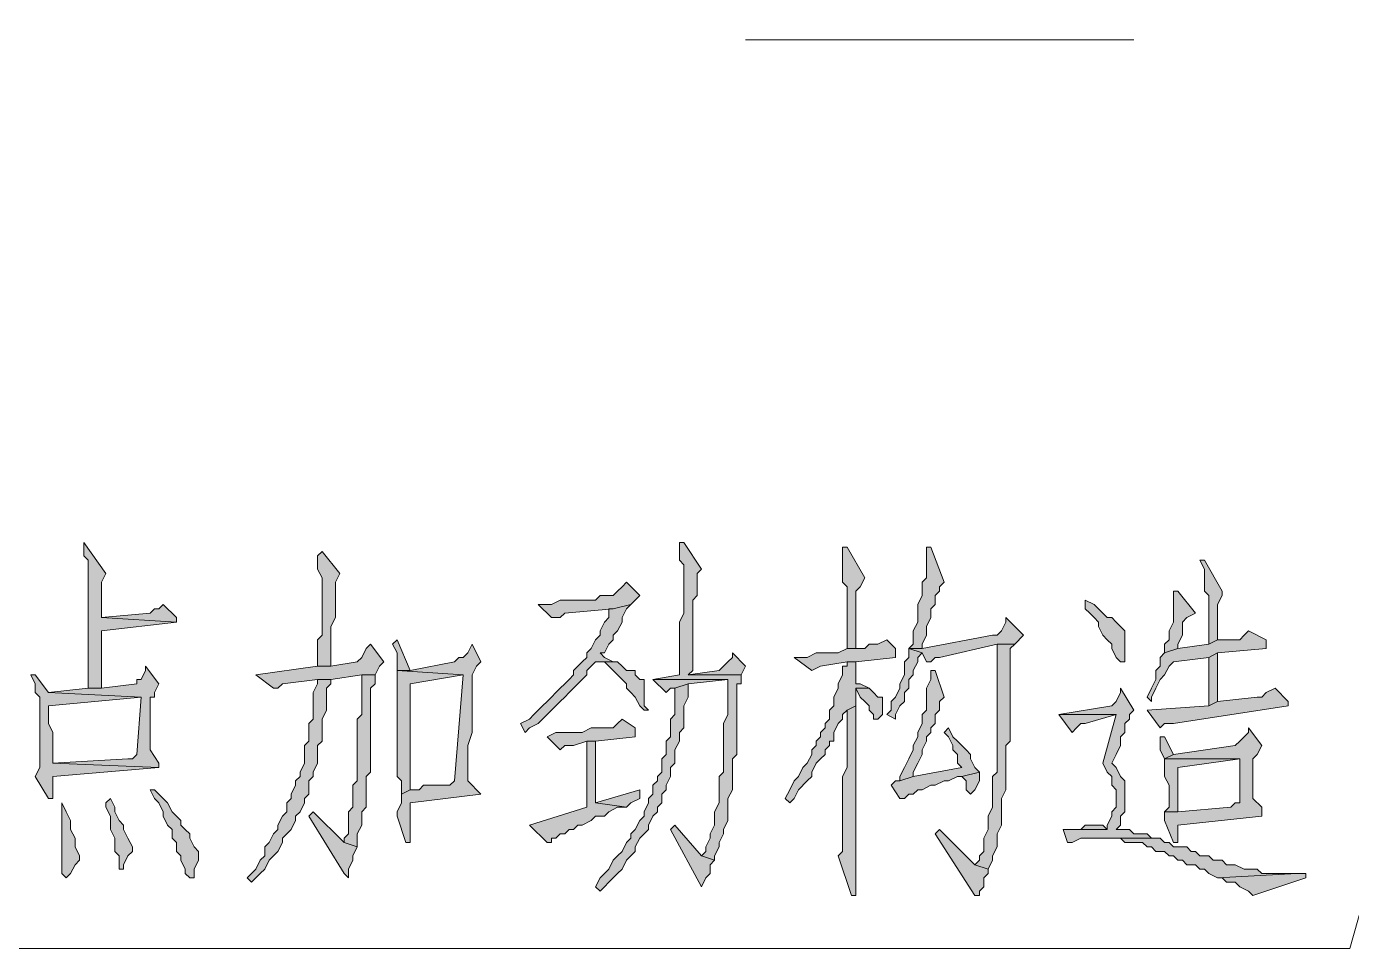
# Model space of a CAD drawing. Header units: inches. Extents: x 20 to 409, y 5 to 283.
# Drawn here: x 248.59 to 261.31, y 205.93 to 214.77 of the extents above; entities that cross this region are included whole.
import ezdxf

# ---------------------------------------------------------------- set-up
doc = ezdxf.new("R2010")
doc.units = ezdxf.units.IN
doc.header["$MEASUREMENT"] = 0
doc.layers.add('C00-00-00', color=7, linetype='Continuous')

msp = doc.modelspace()

# ---------------------------------------------------------------- hatches: boundary and pattern name
at = {"layer": 'C00-00-00'}
h = msp.add_hatch(color=0, dxfattribs=at)
h.dxf.hatch_style = 2
h.paths.add_polyline_path([(249.141, 209.822), (249.141, 209.695), (249.183, 209.652), (249.183, 208.425), (249.31, 208.425), (249.31, 208.975), (250.03, 209.06), (249.31, 209.102), (249.31, 209.398), (249.31, 209.441), (249.352, 209.525)])
h = msp.add_hatch(color=0, dxfattribs=at)
h.dxf.hatch_style = 2
h.paths.add_polyline_path([(254.898, 209.822), (254.856, 209.822), (254.856, 209.779), (254.856, 209.652), (254.898, 209.61), (254.898, 209.144), (254.856, 209.06), (254.856, 208.552), (254.602, 208.509), (255.321, 208.509), (255.321, 208.425), (255.321, 208.34), (255.321, 208.255), (255.321, 208.171), (255.279, 208.086), (255.279, 207.62), (255.237, 207.578), (255.237, 207.324), (255.194, 207.239), (255.194, 207.112), (255.152, 207.028), (255.152, 206.985), (255.11, 206.901), (255.11, 206.858), (255.067, 206.816), (255.194, 206.774), (255.194, 206.816), (255.237, 206.901), (255.237, 206.943), (255.279, 207.028), (255.279, 207.07), (255.321, 207.155), (255.321, 207.366), (255.364, 207.451), (255.364, 207.747), (255.406, 207.79), (255.406, 208.467), (255.448, 208.467), (255.448, 208.552), (254.94, 208.552), (254.983, 208.594), (254.983, 209.271), (255.025, 209.314), (255.025, 209.525), (255.067, 209.568)])
h = msp.add_hatch(color=0, dxfattribs=at)
h.dxf.hatch_style = 2
h.paths.add_polyline_path([(251.427, 209.737), (251.384, 209.695), (251.384, 209.568), (251.427, 209.483), (251.427, 208.933), (251.384, 208.89), (251.384, 208.636), (251.511, 208.636), (251.511, 209.017), (251.554, 209.102), (251.554, 209.187), (251.554, 209.441), (251.596, 209.525)])
h = msp.add_hatch(color=0, dxfattribs=at)
h.dxf.hatch_style = 2
h.paths.add_polyline_path([(256.464, 209.779), (256.422, 209.779), (256.422, 209.737), (256.422, 209.441), (256.464, 209.398), (256.464, 208.806), (256.549, 208.806), (256.549, 209.06), (256.549, 209.144), (256.549, 209.356), (256.591, 209.398), (256.634, 209.483)])
h = msp.add_hatch(color=0, dxfattribs=at)
h.dxf.hatch_style = 2
h.paths.add_polyline_path([(257.269, 209.779), (257.226, 209.779), (257.226, 209.695), (257.226, 209.483), (257.184, 209.441), (257.184, 209.314), (257.142, 209.229), (257.142, 209.06), (257.099, 208.975), (257.099, 208.848), (257.057, 208.806), (257.184, 208.806), (257.184, 208.848), (257.226, 208.933), (257.226, 209.017), (257.269, 209.102), (257.269, 209.187), (257.311, 209.229), (257.311, 209.271), (257.311, 209.314), (257.353, 209.356), (257.353, 209.398), (257.396, 209.441)])
h = msp.add_hatch(color=0, dxfattribs=at)
h.dxf.hatch_style = 2
h.paths.add_polyline_path([(259.893, 209.652), (259.851, 209.652), (259.893, 209.568), (259.893, 209.356), (259.936, 209.314), (259.936, 208.848), (260.02, 208.89), (260.02, 209.229), (260.063, 209.314), (260.063, 209.356)])
h = msp.add_hatch(color=0, dxfattribs=at)
h.dxf.hatch_style = 2
h.paths.add_polyline_path([(254.348, 209.441), (254.305, 209.398), (254.263, 209.356), (254.221, 209.314), (254.094, 209.314), (254.051, 209.271), (253.713, 209.271), (253.628, 209.229), (253.501, 209.229), (253.628, 209.102), (253.713, 209.102), (253.755, 209.144), (254.221, 209.187), (254.39, 209.229), (254.432, 209.271), (254.475, 209.314)])
h = msp.add_hatch(color=0, dxfattribs=at)
h.dxf.hatch_style = 2
h.paths.add_polyline_path([(259.639, 209.356), (259.597, 209.356), (259.597, 209.314), (259.597, 209.06), (259.555, 208.975), (259.555, 208.89), (259.512, 208.848), (259.512, 208.763), (259.639, 208.806), (259.639, 208.848), (259.682, 208.933), (259.682, 209.06), (259.724, 209.102), (259.809, 209.144)])
h = msp.add_hatch(color=0, dxfattribs=at)
h.dxf.hatch_style = 2
h.paths.add_polyline_path([(249.903, 209.229), (249.86, 209.187), (249.818, 209.187), (249.776, 209.144), (249.31, 209.102), (250.03, 209.06), (250.03, 209.102)])
h = msp.add_hatch(color=0, dxfattribs=at)
h.dxf.hatch_style = 2
h.paths.add_polyline_path([(254.39, 209.229), (254.221, 209.187), (254.178, 209.187), (254.178, 209.102), (254.136, 209.06), (254.094, 208.975), (254.094, 208.933), (254.051, 208.89), (254.009, 208.806), (253.967, 208.763), (253.967, 208.721), (253.924, 208.679), (253.882, 208.636), (253.84, 208.594), (253.84, 208.552), (253.797, 208.509), (253.755, 208.467), (253.713, 208.425), (253.67, 208.382), (253.628, 208.34), (253.586, 208.298), (253.543, 208.255), (253.501, 208.213), (253.459, 208.171), (253.416, 208.128), (253.332, 208.086), (253.374, 208.001), (253.416, 208.044), (253.501, 208.086), (253.543, 208.128), (253.586, 208.171), (253.628, 208.213), (253.67, 208.255), (253.713, 208.298), (253.755, 208.34), (253.797, 208.382), (253.84, 208.425), (253.882, 208.467), (253.924, 208.509), (253.967, 208.552), (253.967, 208.594), (254.009, 208.636), (254.051, 208.679), (254.221, 208.679), (254.136, 208.721), (254.094, 208.763), (254.136, 208.763), (254.178, 208.848), (254.221, 208.89), (254.221, 208.933), (254.263, 208.975), (254.305, 209.06), (254.305, 209.102), (254.348, 209.187)])
h = msp.add_hatch(color=0, dxfattribs=at)
h.dxf.hatch_style = 2
h.paths.add_polyline_path([(258.75, 209.271), (258.75, 209.187), (258.793, 209.144), (258.835, 209.102), (258.877, 209.06), (258.877, 209.017), (258.92, 208.933), (258.962, 208.89), (259.004, 208.848), (259.004, 208.806), (259.047, 208.721), (259.089, 208.679), (259.131, 208.679), (259.131, 208.763), (259.131, 208.975), (259.047, 209.06), (259.004, 209.102), (258.962, 209.102), (258.92, 209.144), (258.877, 209.187), (258.835, 209.229)])
h = msp.add_hatch(color=0, dxfattribs=at)
h.dxf.hatch_style = 2
h.paths.add_polyline_path([(257.988, 209.102), (257.988, 209.06), (257.946, 208.975), (257.904, 208.933), (257.861, 208.933), (257.184, 208.806), (257.057, 208.806), (257.184, 208.763), (257.226, 208.679), (257.269, 208.679), (257.311, 208.721), (257.353, 208.721), (257.904, 208.848), (258.073, 208.848), (258.158, 208.933)])
h = msp.add_hatch(color=0, dxfattribs=at)
h.dxf.hatch_style = 2
h.paths.add_polyline_path([(260.317, 208.975), (260.274, 208.933), (260.232, 208.89), (260.02, 208.89), (259.936, 208.848), (259.639, 208.806), (259.512, 208.763), (259.47, 208.721), (259.47, 208.636), (259.428, 208.594), (259.428, 208.509), (259.385, 208.425), (259.343, 208.34), (259.385, 208.298), (259.385, 208.34), (259.428, 208.425), (259.47, 208.509), (259.512, 208.552), (259.555, 208.636), (259.597, 208.679), (259.936, 208.721), (260.02, 208.763), (260.486, 208.806), (260.486, 208.89)])
h = msp.add_hatch(color=0, dxfattribs=at)
h.dxf.hatch_style = 2
h.paths.add_polyline_path([(251.892, 208.848), (251.85, 208.806), (251.808, 208.721), (251.765, 208.679), (251.511, 208.636), (251.384, 208.636), (250.792, 208.552), (250.961, 208.425), (251.003, 208.425), (251.046, 208.467), (251.384, 208.509), (251.511, 208.509), (251.808, 208.552), (251.935, 208.552), (251.977, 208.636), (252.019, 208.679)])
h = msp.add_hatch(color=0, dxfattribs=at)
h.dxf.hatch_style = 2
h.paths.add_polyline_path([(252.146, 208.89), (252.104, 208.848), (252.146, 208.763), (252.146, 208.594), (252.273, 208.594)])
h = msp.add_hatch(color=0, dxfattribs=at)
h.dxf.hatch_style = 2
h.paths.add_polyline_path([(252.866, 208.848), (252.824, 208.763), (252.781, 208.721), (252.739, 208.721), (252.697, 208.679), (252.273, 208.594), (252.146, 208.594), (252.781, 208.552), (252.697, 207.536), (252.654, 207.493), (252.4, 207.493), (252.358, 207.451), (252.273, 207.451), (252.189, 207.409), (252.189, 207.324), (252.146, 207.239), (252.146, 207.197), (252.231, 206.943), (252.273, 206.943), (252.273, 207.324), (252.951, 207.409), (252.824, 207.536), (252.824, 207.874), (252.866, 208.001), (252.866, 208.552), (252.908, 208.636), (252.951, 208.679)])
h = msp.add_hatch(color=0, dxfattribs=at)
h.dxf.hatch_style = 2
h.paths.add_polyline_path([(256.845, 208.89), (256.761, 208.848), (256.676, 208.848), (256.634, 208.806), (256.464, 208.806), (256.38, 208.763), (256.168, 208.763), (256.083, 208.721), (255.956, 208.721), (256.126, 208.594), (256.21, 208.636), (256.464, 208.679), (256.549, 208.679), (256.93, 208.721), (256.93, 208.806)])
h = msp.add_hatch(color=0, dxfattribs=at)
h.dxf.hatch_style = 2
h.paths.add_polyline_path([(257.057, 208.806), (257.057, 208.721), (257.015, 208.679), (257.015, 208.552), (256.972, 208.467), (256.972, 208.425), (256.93, 208.34), (256.888, 208.298), (256.888, 208.213), (256.845, 208.171), (256.93, 208.128), (256.93, 208.171), (256.972, 208.255), (257.015, 208.298), (257.015, 208.382), (257.057, 208.425), (257.057, 208.509), (257.099, 208.552), (257.099, 208.594), (257.142, 208.679), (257.142, 208.721), (257.184, 208.763)])
h = msp.add_hatch(color=0, dxfattribs=at)
h.dxf.hatch_style = 2
h.paths.add_polyline_path([(258.073, 208.848), (257.904, 208.848), (257.904, 208.763), (257.904, 207.62), (257.861, 207.578), (257.861, 207.282), (257.819, 207.197), (257.819, 207.155), (257.819, 207.07), (257.777, 206.985), (257.777, 206.858), (257.734, 206.816), (257.734, 206.774), (257.692, 206.731), (257.819, 206.689), (257.861, 206.774), (257.861, 206.816), (257.904, 206.901), (257.904, 207.028), (257.946, 207.112), (257.946, 207.366), (257.988, 207.451), (257.988, 207.874), (258.031, 207.917), (258.031, 208.806)])
h = msp.add_hatch(color=0, dxfattribs=at)
h.dxf.hatch_style = 2
h.paths.add_polyline_path([(254.221, 208.679), (254.094, 208.679), (254.136, 208.679), (254.178, 208.636), (254.221, 208.594), (254.263, 208.552), (254.305, 208.509), (254.348, 208.467), (254.348, 208.425), (254.39, 208.382), (254.432, 208.34), (254.475, 208.255), (254.517, 208.213), (254.559, 208.213), (254.517, 208.255), (254.517, 208.509), (254.475, 208.509), (254.432, 208.552), (254.432, 208.594), (254.39, 208.594), (254.348, 208.594), (254.305, 208.636), (254.263, 208.679)])
h = msp.add_hatch(color=0, dxfattribs=at)
h.dxf.hatch_style = 2
h.paths.add_polyline_path([(255.364, 208.763), (255.364, 208.721), (255.321, 208.679), (255.279, 208.636), (255.237, 208.594), (254.94, 208.552), (255.448, 208.552), (255.491, 208.636)])
h = msp.add_hatch(color=0, dxfattribs=at)
h.dxf.hatch_style = 2
h.paths.add_polyline_path([(256.549, 208.679), (256.464, 208.679), (256.464, 208.636), (256.422, 208.636), (256.422, 208.552), (256.38, 208.467), (256.38, 208.425), (256.337, 208.34), (256.337, 208.255), (256.295, 208.213), (256.295, 208.128), (256.253, 208.086), (256.253, 208.044), (256.21, 208.001), (256.21, 207.959), (256.168, 207.917), (256.168, 207.874), (256.126, 207.832), (256.126, 207.79), (256.083, 207.705), (256.041, 207.663), (255.999, 207.578), (255.956, 207.536), (255.914, 207.451), (255.872, 207.366), (255.914, 207.324), (255.956, 207.366), (255.999, 207.451), (256.083, 207.536), (256.126, 207.578), (256.126, 207.62), (256.168, 207.705), (256.21, 207.747), (256.253, 207.79), (256.253, 207.832), (256.295, 207.874), (256.295, 207.917), (256.337, 207.917), (256.337, 208.001), (256.38, 208.086), (256.422, 208.128), (256.422, 208.171), (256.464, 208.213), (256.549, 208.255), (256.549, 208.425), (256.676, 208.425), (256.591, 208.467), (256.549, 208.467), (256.549, 208.594)])
h = msp.add_hatch(color=0, dxfattribs=at)
h.dxf.hatch_style = 2
h.paths.add_polyline_path([(260.02, 208.763), (259.936, 208.721), (259.936, 208.255), (260.02, 208.298)])
h = msp.add_hatch(color=0, dxfattribs=at)
h.dxf.hatch_style = 2
h.paths.add_polyline_path([(248.675, 208.552), (248.633, 208.552), (248.675, 208.467), (248.675, 208.382), (248.717, 208.34), (248.717, 207.663), (248.675, 207.578), (248.802, 207.366), (248.844, 207.366), (248.844, 207.409), (248.844, 207.578), (249.86, 207.663), (248.844, 207.705), (248.844, 208.001), (248.802, 208.086), (248.802, 208.255), (249.691, 208.34), (248.802, 208.382)])
h = msp.add_hatch(color=0, dxfattribs=at)
h.dxf.hatch_style = 2
h.paths.add_polyline_path([(249.733, 208.636), (249.733, 208.594), (249.691, 208.509), (249.649, 208.509), (249.649, 208.467), (249.31, 208.425), (249.183, 208.425), (248.802, 208.382), (249.691, 208.34), (249.649, 207.79), (249.606, 207.747), (249.564, 207.747), (248.844, 207.705), (249.86, 207.663), (249.86, 207.705), (249.776, 207.832), (249.776, 208.34), (249.818, 208.34), (249.818, 208.382), (249.86, 208.467)])
h = msp.add_hatch(color=0, dxfattribs=at)
h.dxf.hatch_style = 2
h.paths.add_polyline_path([(251.935, 208.552), (251.808, 208.552), (251.808, 208.425), (251.808, 208.171), (251.765, 208.128), (251.765, 207.536), (251.723, 207.493), (251.723, 207.282), (251.681, 207.239), (251.681, 207.028), (251.638, 206.985), (251.638, 206.943), (251.765, 206.901), (251.765, 207.028), (251.808, 207.112), (251.808, 207.239), (251.85, 207.282), (251.85, 207.578), (251.892, 207.62), (251.892, 208.425), (251.935, 208.467)])
h = msp.add_hatch(color=0, dxfattribs=at)
h.dxf.hatch_style = 2
h.paths.add_polyline_path([(252.146, 208.594), (252.146, 207.578), (252.189, 207.536), (252.189, 207.409), (252.273, 207.451), (252.273, 208.467), (252.781, 208.552)])
h = msp.add_hatch(color=0, dxfattribs=at)
h.dxf.hatch_style = 2
h.paths.add_polyline_path([(257.311, 208.594), (257.269, 208.594), (257.269, 208.552), (257.269, 208.509), (257.226, 208.425), (257.226, 208.213), (257.184, 208.171), (257.184, 208.086), (257.142, 208.001), (257.142, 207.959), (257.099, 207.874), (257.099, 207.832), (257.057, 207.747), (257.015, 207.663), (256.972, 207.578), (256.972, 207.536), (257.099, 207.578), (257.099, 207.62), (257.142, 207.705), (257.184, 207.79), (257.184, 207.832), (257.226, 207.917), (257.226, 207.959), (257.269, 208.001), (257.269, 208.044), (257.311, 208.086), (257.311, 208.171), (257.353, 208.213), (257.353, 208.298), (257.396, 208.34)])
h = msp.add_hatch(color=0, dxfattribs=at)
h.dxf.hatch_style = 2
h.paths.add_polyline_path([(251.511, 208.509), (251.384, 208.509), (251.384, 208.467), (251.342, 208.382), (251.342, 208.128), (251.3, 208.086), (251.3, 207.917), (251.257, 207.874), (251.257, 207.705), (251.215, 207.62), (251.215, 207.578), (251.173, 207.536), (251.173, 207.493), (251.13, 207.409), (251.13, 207.366), (251.088, 207.324), (251.088, 207.239), (251.046, 207.197), (251.003, 207.112), (251.003, 207.07), (250.961, 207.028), (250.919, 206.943), (250.876, 206.901), (250.876, 206.816), (250.834, 206.774), (250.792, 206.689), (250.749, 206.647), (250.707, 206.604), (250.749, 206.562), (250.792, 206.604), (250.834, 206.647), (250.876, 206.689), (250.919, 206.774), (250.961, 206.816), (251.003, 206.858), (251.046, 206.943), (251.046, 206.985), (251.088, 207.028), (251.13, 207.07), (251.173, 207.155), (251.173, 207.197), (251.215, 207.239), (251.257, 207.324), (251.257, 207.366), (251.3, 207.409), (251.3, 207.536), (251.342, 207.578), (251.342, 207.62), (251.384, 207.705), (251.384, 207.874), (251.427, 207.917), (251.427, 208.128), (251.469, 208.213), (251.469, 208.425), (251.511, 208.467)])
h = msp.add_hatch(color=0, dxfattribs=at)
h.dxf.hatch_style = 2
h.paths.add_polyline_path([(254.94, 208.467), (254.813, 208.425), (254.813, 208.171), (254.771, 208.128), (254.771, 207.959), (254.729, 207.917), (254.729, 207.79), (254.686, 207.747), (254.686, 207.62), (254.644, 207.578), (254.644, 207.536), (254.602, 207.493), (254.602, 207.409), (254.559, 207.366), (254.559, 207.324), (254.517, 207.239), (254.517, 207.197), (254.475, 207.155), (254.432, 207.07), (254.39, 207.028), (254.39, 206.985), (254.348, 206.943), (254.305, 206.858), (254.263, 206.816), (254.221, 206.774), (254.178, 206.689), (254.136, 206.647), (254.094, 206.604), (254.051, 206.52), (254.094, 206.477), (254.136, 206.52), (254.178, 206.562), (254.221, 206.604), (254.263, 206.647), (254.305, 206.689), (254.348, 206.774), (254.39, 206.816), (254.432, 206.858), (254.432, 206.901), (254.475, 206.985), (254.517, 207.028), (254.559, 207.07), (254.559, 207.112), (254.602, 207.197), (254.644, 207.239), (254.644, 207.282), (254.686, 207.324), (254.686, 207.409), (254.729, 207.451), (254.729, 207.493), (254.771, 207.578), (254.771, 207.663), (254.813, 207.705), (254.813, 207.832), (254.856, 207.917), (254.856, 208.001), (254.898, 208.044), (254.898, 208.255), (254.94, 208.34)])
h = msp.add_hatch(color=0, dxfattribs=at)
h.dxf.hatch_style = 2
h.paths.add_polyline_path([(254.602, 208.509), (254.729, 208.382), (254.771, 208.425), (254.813, 208.425), (254.94, 208.467), (255.321, 208.509)])
h = msp.add_hatch(color=0, dxfattribs=at)
h.dxf.hatch_style = 2
h.paths.add_polyline_path([(256.676, 208.425), (256.549, 208.425), (256.591, 208.34), (256.634, 208.298), (256.676, 208.255), (256.676, 208.213), (256.718, 208.171), (256.718, 208.128), (256.761, 208.128), (256.803, 208.171), (256.803, 208.34), (256.761, 208.34), (256.718, 208.382)])
h = msp.add_hatch(color=0, dxfattribs=at)
h.dxf.hatch_style = 2
h.paths.add_polyline_path([(259.089, 208.425), (259.089, 208.382), (259.047, 208.298), (259.004, 208.255), (258.496, 208.171), (259.047, 208.171), (258.92, 207.705), (258.962, 207.62), (259.004, 207.578), (259.004, 207.493), (259.047, 207.451), (259.047, 207.282), (259.004, 207.239), (259.004, 207.197), (258.962, 207.112), (258.962, 207.07), (258.708, 207.07), (258.539, 207.07), (258.581, 206.943), (258.623, 206.943), (258.708, 206.985), (259.385, 206.985), (259.343, 207.028), (259.216, 207.028), (259.174, 207.07), (259.047, 207.07), (259.089, 207.112), (259.089, 207.197), (259.131, 207.239), (259.131, 207.536), (259.089, 207.578), (259.047, 207.663), (259.004, 207.705), (259.047, 207.79), (259.089, 207.874), (259.089, 207.959), (259.131, 208.001), (259.131, 208.086), (259.174, 208.128), (259.174, 208.171), (259.216, 208.213)])
h = msp.add_hatch(color=0, dxfattribs=at)
h.dxf.hatch_style = 2
h.paths.add_polyline_path([(260.571, 208.425), (260.486, 208.382), (260.444, 208.34), (260.401, 208.34), (260.02, 208.298), (259.936, 208.255), (259.343, 208.213), (259.47, 208.044), (259.512, 208.086), (259.597, 208.086), (260.698, 208.255), (260.698, 208.298)])
h = msp.add_hatch(color=0, dxfattribs=at)
h.dxf.hatch_style = 2
h.paths.add_polyline_path([(256.549, 208.255), (256.464, 208.213), (256.464, 207.663), (256.422, 207.578), (256.422, 206.858), (256.38, 206.816), (256.507, 206.435), (256.549, 206.435), (256.549, 206.477), (256.549, 206.52)])
h = msp.add_hatch(color=0, dxfattribs=at)
h.dxf.hatch_style = 2
h.paths.add_polyline_path([(258.496, 208.171), (258.623, 208.001), (258.666, 208.044), (258.708, 208.086), (258.75, 208.086), (259.047, 208.171)])
h = msp.add_hatch(color=0, dxfattribs=at)
h.dxf.hatch_style = 2
h.paths.add_polyline_path([(254.305, 208.128), (254.263, 208.086), (254.221, 208.044), (254.009, 208.044), (253.924, 208.001), (253.67, 208.001), (253.586, 207.959), (253.713, 207.832), (253.755, 207.874), (253.84, 207.874), (253.967, 207.917), (254.051, 207.917), (254.432, 207.959), (254.432, 208.044)])
h = msp.add_hatch(color=0, dxfattribs=at)
h.dxf.hatch_style = 2
h.paths.add_polyline_path([(257.438, 208.044), (257.396, 208.001), (257.438, 207.959), (257.48, 207.874), (257.48, 207.832), (257.523, 207.79), (257.523, 207.705), (257.565, 207.663), (257.099, 207.578), (256.972, 207.536), (256.93, 207.536), (256.888, 207.493), (256.972, 207.366), (257.015, 207.366), (257.057, 207.409), (257.099, 207.409), (257.142, 207.451), (257.184, 207.451), (257.269, 207.493), (257.311, 207.493), (257.396, 207.536), (257.438, 207.536), (257.523, 207.578), (257.565, 207.578), (257.734, 207.62), (257.692, 207.663), (257.65, 207.747), (257.65, 207.79), (257.607, 207.832), (257.565, 207.874), (257.523, 207.917), (257.48, 207.959)])
h = msp.add_hatch(color=0, dxfattribs=at)
h.dxf.hatch_style = 2
h.paths.add_polyline_path([(260.317, 208.044), (260.317, 208.001), (260.274, 207.959), (260.232, 207.917), (260.19, 207.874), (259.597, 207.79), (259.512, 207.747), (260.232, 207.747), (260.232, 207.324), (260.19, 207.324), (260.147, 207.282), (259.639, 207.239), (259.512, 207.239), (259.512, 207.155), (259.597, 206.943), (259.639, 206.943), (259.639, 207.112), (260.444, 207.197), (260.444, 207.282), (260.359, 207.366), (260.359, 207.705), (260.359, 207.747), (260.401, 207.79), (260.444, 207.874)])
h = msp.add_hatch(color=0, dxfattribs=at)
h.dxf.hatch_style = 2
h.paths.add_polyline_path([(254.051, 207.917), (253.967, 207.917), (253.967, 207.282), (253.416, 207.112), (253.586, 206.943), (253.628, 206.943), (253.628, 206.985), (253.67, 206.985), (253.713, 207.028), (253.755, 207.028), (253.797, 207.07), (253.84, 207.07), (253.882, 207.112), (253.924, 207.112), (254.009, 207.155), (254.051, 207.197), (254.136, 207.197), (254.178, 207.239), (254.263, 207.282), (254.348, 207.282), (254.051, 207.324)])
h = msp.add_hatch(color=0, dxfattribs=at)
h.dxf.hatch_style = 2
h.paths.add_polyline_path([(259.512, 207.959), (259.47, 207.959), (259.47, 207.917), (259.47, 207.832), (259.512, 207.747), (259.597, 207.79)])
h = msp.add_hatch(color=0, dxfattribs=at)
h.dxf.hatch_style = 2
h.paths.add_polyline_path([(259.512, 207.747), (259.512, 207.578), (259.555, 207.493), (259.555, 207.282), (259.512, 207.239), (259.639, 207.239), (259.639, 207.663), (260.232, 207.747)])
h = msp.add_hatch(color=0, dxfattribs=at)
h.dxf.hatch_style = 2
h.paths.add_polyline_path([(257.734, 207.62), (257.565, 207.578), (257.607, 207.536), (257.607, 207.451), (257.65, 207.409), (257.692, 207.451), (257.734, 207.536)])
h = msp.add_hatch(color=0, dxfattribs=at)
h.dxf.hatch_style = 2
h.paths.add_polyline_path([(249.818, 207.451), (249.776, 207.451), (249.818, 207.366), (249.86, 207.324), (249.903, 207.239), (249.903, 207.197), (249.945, 207.112), (249.987, 207.07), (249.987, 206.985), (250.03, 206.943), (250.03, 206.858), (250.072, 206.816), (250.072, 206.774), (250.114, 206.689), (250.114, 206.647), (250.157, 206.604), (250.199, 206.604), (250.199, 206.689), (250.241, 206.774), (250.241, 206.858), (250.199, 206.901), (250.157, 206.985), (250.157, 207.028), (250.114, 207.07), (250.072, 207.112), (250.072, 207.155), (250.03, 207.197), (249.987, 207.239), (249.945, 207.324), (249.86, 207.409)])
h = msp.add_hatch(color=0, dxfattribs=at)
h.dxf.hatch_style = 2
h.paths.add_polyline_path([(254.475, 207.451), (254.051, 207.324), (254.348, 207.282), (254.39, 207.324), (254.475, 207.366)])
h = msp.add_hatch(color=0, dxfattribs=at)
h.dxf.hatch_style = 2
h.paths.add_polyline_path([(248.929, 207.324), (248.929, 206.647), (248.971, 206.604), (249.014, 206.647), (249.056, 206.731), (249.098, 206.774), (249.098, 206.816), (249.056, 206.901), (249.056, 206.985), (249.014, 207.07), (249.014, 207.155), (248.971, 207.239)])
h = msp.add_hatch(color=0, dxfattribs=at)
h.dxf.hatch_style = 2
h.paths.add_polyline_path([(249.395, 207.366), (249.352, 207.324), (249.352, 207.282), (249.395, 207.197), (249.395, 207.07), (249.437, 206.985), (249.437, 206.858), (249.479, 206.816), (249.479, 206.689), (249.522, 206.689), (249.522, 206.731), (249.564, 206.816), (249.606, 206.858), (249.606, 206.901), (249.564, 206.985), (249.522, 207.07), (249.522, 207.112), (249.479, 207.155), (249.437, 207.239), (249.437, 207.282)])
h = msp.add_hatch(color=0, dxfattribs=at)
h.dxf.hatch_style = 2
h.paths.add_polyline_path([(251.342, 207.239), (251.3, 207.197), (251.638, 206.647), (251.681, 206.604), (251.681, 206.689), (251.723, 206.774), (251.723, 206.816), (251.765, 206.901), (251.638, 206.943)])
h = msp.add_hatch(color=0, dxfattribs=at)
h.dxf.hatch_style = 2
h.paths.add_polyline_path([(254.813, 207.112), (254.771, 207.07), (255.067, 206.52), (255.11, 206.604), (255.152, 206.647), (255.152, 206.731), (255.194, 206.774), (255.067, 206.816)])
h = msp.add_hatch(color=0, dxfattribs=at)
h.dxf.hatch_style = 2
h.paths.add_polyline_path([(257.353, 207.07), (257.311, 207.028), (257.692, 206.435), (257.734, 206.435), (257.734, 206.477), (257.777, 206.52), (257.777, 206.604), (257.819, 206.647), (257.819, 206.689), (257.692, 206.731)])
h = msp.add_hatch(color=0, dxfattribs=at)
h.dxf.hatch_style = 2
h.paths.add_polyline_path([(258.793, 207.112), (258.75, 207.112), (258.708, 207.07), (258.962, 207.07), (258.92, 207.112)])
h = msp.add_hatch(color=0, dxfattribs=at)
h.dxf.hatch_style = 2
h.paths.add_polyline_path([(259.385, 206.985), (258.877, 206.985), (258.962, 206.985), (259.089, 206.985), (259.131, 206.943), (259.301, 206.943), (259.343, 206.901), (259.385, 206.901), (259.428, 206.858), (259.512, 206.858), (259.555, 206.816), (259.597, 206.816), (259.639, 206.774), (259.682, 206.774), (259.724, 206.731), (259.809, 206.731), (259.851, 206.689), (259.893, 206.689), (259.936, 206.647), (260.02, 206.604), (260.782, 206.647), (260.444, 206.647), (260.401, 206.689), (260.274, 206.689), (260.19, 206.731), (260.105, 206.731), (260.063, 206.774), (259.978, 206.774), (259.936, 206.816), (259.851, 206.816), (259.809, 206.858), (259.766, 206.858), (259.724, 206.901), (259.597, 206.901), (259.555, 206.943), (259.512, 206.943), (259.47, 206.985)])
h = msp.add_hatch(color=0, dxfattribs=at)
h.dxf.hatch_style = 2
h.paths.add_polyline_path([(260.867, 206.647), (260.782, 206.647), (260.02, 206.604), (260.063, 206.604), (260.105, 206.562), (260.19, 206.562), (260.232, 206.52), (260.317, 206.477), (260.359, 206.435), (260.867, 206.604)])

# ---------------------------------------------------------------- linework, layer by layer
at = {"layer": 'C00-00-00', "color": 0, "lineweight": 0}
for points in [[(237.245, 205.927), (261.29, 205.927), (263.788, 214.775)], [(259.216, 214.648), (255.491, 214.648)]]:
    msp.add_lwpolyline(points, dxfattribs=at)
for points in [[(249.141, 209.822), (249.141, 209.695), (249.183, 209.652), (249.183, 208.425), (249.31, 208.425), (249.31, 208.975), (250.03, 209.06), (249.31, 209.102), (249.31, 209.398), (249.31, 209.441), (249.352, 209.525)], [(254.898, 209.822), (254.856, 209.822), (254.856, 209.779), (254.856, 209.652), (254.898, 209.61), (254.898, 209.144), (254.856, 209.06), (254.856, 208.552), (254.602, 208.509), (255.321, 208.509), (255.321, 208.425), (255.321, 208.34), (255.321, 208.255), (255.321, 208.171), (255.279, 208.086), (255.279, 207.62), (255.237, 207.578), (255.237, 207.324), (255.194, 207.239), (255.194, 207.112), (255.152, 207.028), (255.152, 206.985), (255.11, 206.901), (255.11, 206.858), (255.067, 206.816), (255.194, 206.774), (255.194, 206.816), (255.237, 206.901), (255.237, 206.943), (255.279, 207.028), (255.279, 207.07), (255.321, 207.155), (255.321, 207.366), (255.364, 207.451), (255.364, 207.747), (255.406, 207.79), (255.406, 208.467), (255.448, 208.467), (255.448, 208.552), (254.94, 208.552), (254.983, 208.594), (254.983, 209.271), (255.025, 209.314), (255.025, 209.525), (255.067, 209.568)], [(251.427, 209.737), (251.384, 209.695), (251.384, 209.568), (251.427, 209.483), (251.427, 208.933), (251.384, 208.89), (251.384, 208.636), (251.511, 208.636), (251.511, 209.017), (251.554, 209.102), (251.554, 209.187), (251.554, 209.441), (251.596, 209.525)], [(256.464, 209.779), (256.422, 209.779), (256.422, 209.737), (256.422, 209.441), (256.464, 209.398), (256.464, 208.806), (256.549, 208.806), (256.549, 209.06), (256.549, 209.144), (256.549, 209.356), (256.591, 209.398), (256.634, 209.483)], [(257.269, 209.779), (257.226, 209.779), (257.226, 209.695), (257.226, 209.483), (257.184, 209.441), (257.184, 209.314), (257.142, 209.229), (257.142, 209.06), (257.099, 208.975), (257.099, 208.848), (257.057, 208.806), (257.184, 208.806), (257.184, 208.848), (257.226, 208.933), (257.226, 209.017), (257.269, 209.102), (257.269, 209.187), (257.311, 209.229), (257.311, 209.271), (257.311, 209.314), (257.353, 209.356), (257.353, 209.398), (257.396, 209.441)], [(259.893, 209.652), (259.851, 209.652), (259.893, 209.568), (259.893, 209.356), (259.936, 209.314), (259.936, 208.848), (260.02, 208.89), (260.02, 209.229), (260.063, 209.314), (260.063, 209.356)], [(254.348, 209.441), (254.305, 209.398), (254.263, 209.356), (254.221, 209.314), (254.094, 209.314), (254.051, 209.271), (253.713, 209.271), (253.628, 209.229), (253.501, 209.229), (253.628, 209.102), (253.713, 209.102), (253.755, 209.144), (254.221, 209.187), (254.39, 209.229), (254.432, 209.271), (254.475, 209.314)], [(259.639, 209.356), (259.597, 209.356), (259.597, 209.314), (259.597, 209.06), (259.555, 208.975), (259.555, 208.89), (259.512, 208.848), (259.512, 208.763), (259.639, 208.806), (259.639, 208.848), (259.682, 208.933), (259.682, 209.06), (259.724, 209.102), (259.809, 209.144)], [(249.903, 209.229), (249.86, 209.187), (249.818, 209.187), (249.776, 209.144), (249.31, 209.102), (250.03, 209.06), (250.03, 209.102)], [(254.39, 209.229), (254.221, 209.187), (254.178, 209.187), (254.178, 209.102), (254.136, 209.06), (254.094, 208.975), (254.094, 208.933), (254.051, 208.89), (254.009, 208.806), (253.967, 208.763), (253.967, 208.721), (253.924, 208.679), (253.882, 208.636), (253.84, 208.594), (253.84, 208.552), (253.797, 208.509), (253.755, 208.467), (253.713, 208.425), (253.67, 208.382), (253.628, 208.34), (253.586, 208.298), (253.543, 208.255), (253.501, 208.213), (253.459, 208.171), (253.416, 208.128), (253.332, 208.086), (253.374, 208.001), (253.416, 208.044), (253.501, 208.086), (253.543, 208.128), (253.586, 208.171), (253.628, 208.213), (253.67, 208.255), (253.713, 208.298), (253.755, 208.34), (253.797, 208.382), (253.84, 208.425), (253.882, 208.467), (253.924, 208.509), (253.967, 208.552), (253.967, 208.594), (254.009, 208.636), (254.051, 208.679), (254.221, 208.679), (254.136, 208.721), (254.094, 208.763), (254.136, 208.763), (254.178, 208.848), (254.221, 208.89), (254.221, 208.933), (254.263, 208.975), (254.305, 209.06), (254.305, 209.102), (254.348, 209.187)], [(258.75, 209.271), (258.75, 209.187), (258.793, 209.144), (258.835, 209.102), (258.877, 209.06), (258.877, 209.017), (258.92, 208.933), (258.962, 208.89), (259.004, 208.848), (259.004, 208.806), (259.047, 208.721), (259.089, 208.679), (259.131, 208.679), (259.131, 208.763), (259.131, 208.975), (259.047, 209.06), (259.004, 209.102), (258.962, 209.102), (258.92, 209.144), (258.877, 209.187), (258.835, 209.229)], [(257.988, 209.102), (257.988, 209.06), (257.946, 208.975), (257.904, 208.933), (257.861, 208.933), (257.184, 208.806), (257.057, 208.806), (257.184, 208.763), (257.226, 208.679), (257.269, 208.679), (257.311, 208.721), (257.353, 208.721), (257.904, 208.848), (258.073, 208.848), (258.158, 208.933)], [(260.317, 208.975), (260.274, 208.933), (260.232, 208.89), (260.02, 208.89), (259.936, 208.848), (259.639, 208.806), (259.512, 208.763), (259.47, 208.721), (259.47, 208.636), (259.428, 208.594), (259.428, 208.509), (259.385, 208.425), (259.343, 208.34), (259.385, 208.298), (259.385, 208.34), (259.428, 208.425), (259.47, 208.509), (259.512, 208.552), (259.555, 208.636), (259.597, 208.679), (259.936, 208.721), (260.02, 208.763), (260.486, 208.806), (260.486, 208.89)], [(251.892, 208.848), (251.85, 208.806), (251.808, 208.721), (251.765, 208.679), (251.511, 208.636), (251.384, 208.636), (250.792, 208.552), (250.961, 208.425), (251.003, 208.425), (251.046, 208.467), (251.384, 208.509), (251.511, 208.509), (251.808, 208.552), (251.935, 208.552), (251.977, 208.636), (252.019, 208.679)], [(252.146, 208.89), (252.104, 208.848), (252.146, 208.763), (252.146, 208.594), (252.273, 208.594)], [(252.866, 208.848), (252.824, 208.763), (252.781, 208.721), (252.739, 208.721), (252.697, 208.679), (252.273, 208.594), (252.146, 208.594), (252.781, 208.552), (252.697, 207.536), (252.654, 207.493), (252.4, 207.493), (252.358, 207.451), (252.273, 207.451), (252.189, 207.409), (252.189, 207.324), (252.146, 207.239), (252.146, 207.197), (252.231, 206.943), (252.273, 206.943), (252.273, 207.324), (252.951, 207.409), (252.824, 207.536), (252.824, 207.874), (252.866, 208.001), (252.866, 208.552), (252.908, 208.636), (252.951, 208.679)], [(256.845, 208.89), (256.761, 208.848), (256.676, 208.848), (256.634, 208.806), (256.464, 208.806), (256.38, 208.763), (256.168, 208.763), (256.083, 208.721), (255.956, 208.721), (256.126, 208.594), (256.21, 208.636), (256.464, 208.679), (256.549, 208.679), (256.93, 208.721), (256.93, 208.806)], [(257.057, 208.806), (257.057, 208.721), (257.015, 208.679), (257.015, 208.552), (256.972, 208.467), (256.972, 208.425), (256.93, 208.34), (256.888, 208.298), (256.888, 208.213), (256.845, 208.171), (256.93, 208.128), (256.93, 208.171), (256.972, 208.255), (257.015, 208.298), (257.015, 208.382), (257.057, 208.425), (257.057, 208.509), (257.099, 208.552), (257.099, 208.594), (257.142, 208.679), (257.142, 208.721), (257.184, 208.763)], [(258.073, 208.848), (257.904, 208.848), (257.904, 208.763), (257.904, 207.62), (257.861, 207.578), (257.861, 207.282), (257.819, 207.197), (257.819, 207.155), (257.819, 207.07), (257.777, 206.985), (257.777, 206.858), (257.734, 206.816), (257.734, 206.774), (257.692, 206.731), (257.819, 206.689), (257.861, 206.774), (257.861, 206.816), (257.904, 206.901), (257.904, 207.028), (257.946, 207.112), (257.946, 207.366), (257.988, 207.451), (257.988, 207.874), (258.031, 207.917), (258.031, 208.806)], [(254.221, 208.679), (254.094, 208.679), (254.136, 208.679), (254.178, 208.636), (254.221, 208.594), (254.263, 208.552), (254.305, 208.509), (254.348, 208.467), (254.348, 208.425), (254.39, 208.382), (254.432, 208.34), (254.475, 208.255), (254.517, 208.213), (254.559, 208.213), (254.517, 208.255), (254.517, 208.509), (254.475, 208.509), (254.432, 208.552), (254.432, 208.594), (254.39, 208.594), (254.348, 208.594), (254.305, 208.636), (254.263, 208.679)], [(255.364, 208.763), (255.364, 208.721), (255.321, 208.679), (255.279, 208.636), (255.237, 208.594), (254.94, 208.552), (255.448, 208.552), (255.491, 208.636)], [(256.549, 208.679), (256.464, 208.679), (256.464, 208.636), (256.422, 208.636), (256.422, 208.552), (256.38, 208.467), (256.38, 208.425), (256.337, 208.34), (256.337, 208.255), (256.295, 208.213), (256.295, 208.128), (256.253, 208.086), (256.253, 208.044), (256.21, 208.001), (256.21, 207.959), (256.168, 207.917), (256.168, 207.874), (256.126, 207.832), (256.126, 207.79), (256.083, 207.705), (256.041, 207.663), (255.999, 207.578), (255.956, 207.536), (255.914, 207.451), (255.872, 207.366), (255.914, 207.324), (255.956, 207.366), (255.999, 207.451), (256.083, 207.536), (256.126, 207.578), (256.126, 207.62), (256.168, 207.705), (256.21, 207.747), (256.253, 207.79), (256.253, 207.832), (256.295, 207.874), (256.295, 207.917), (256.337, 207.917), (256.337, 208.001), (256.38, 208.086), (256.422, 208.128), (256.422, 208.171), (256.464, 208.213), (256.549, 208.255), (256.549, 208.425), (256.676, 208.425), (256.591, 208.467), (256.549, 208.467), (256.549, 208.594)], [(260.02, 208.763), (259.936, 208.721), (259.936, 208.255), (260.02, 208.298)], [(248.675, 208.552), (248.633, 208.552), (248.675, 208.467), (248.675, 208.382), (248.717, 208.34), (248.717, 207.663), (248.675, 207.578), (248.802, 207.366), (248.844, 207.366), (248.844, 207.409), (248.844, 207.578), (249.86, 207.663), (248.844, 207.705), (248.844, 208.001), (248.802, 208.086), (248.802, 208.255), (249.691, 208.34), (248.802, 208.382)], [(249.733, 208.636), (249.733, 208.594), (249.691, 208.509), (249.649, 208.509), (249.649, 208.467), (249.31, 208.425), (249.183, 208.425), (248.802, 208.382), (249.691, 208.34), (249.649, 207.79), (249.606, 207.747), (249.564, 207.747), (248.844, 207.705), (249.86, 207.663), (249.86, 207.705), (249.776, 207.832), (249.776, 208.34), (249.818, 208.34), (249.818, 208.382), (249.86, 208.467)], [(251.935, 208.552), (251.808, 208.552), (251.808, 208.425), (251.808, 208.171), (251.765, 208.128), (251.765, 207.536), (251.723, 207.493), (251.723, 207.282), (251.681, 207.239), (251.681, 207.028), (251.638, 206.985), (251.638, 206.943), (251.765, 206.901), (251.765, 207.028), (251.808, 207.112), (251.808, 207.239), (251.85, 207.282), (251.85, 207.578), (251.892, 207.62), (251.892, 208.425), (251.935, 208.467)], [(252.146, 208.594), (252.146, 207.578), (252.189, 207.536), (252.189, 207.409), (252.273, 207.451), (252.273, 208.467), (252.781, 208.552)], [(257.311, 208.594), (257.269, 208.594), (257.269, 208.552), (257.269, 208.509), (257.226, 208.425), (257.226, 208.213), (257.184, 208.171), (257.184, 208.086), (257.142, 208.001), (257.142, 207.959), (257.099, 207.874), (257.099, 207.832), (257.057, 207.747), (257.015, 207.663), (256.972, 207.578), (256.972, 207.536), (257.099, 207.578), (257.099, 207.62), (257.142, 207.705), (257.184, 207.79), (257.184, 207.832), (257.226, 207.917), (257.226, 207.959), (257.269, 208.001), (257.269, 208.044), (257.311, 208.086), (257.311, 208.171), (257.353, 208.213), (257.353, 208.298), (257.396, 208.34)], [(251.511, 208.509), (251.384, 208.509), (251.384, 208.467), (251.342, 208.382), (251.342, 208.128), (251.3, 208.086), (251.3, 207.917), (251.257, 207.874), (251.257, 207.705), (251.215, 207.62), (251.215, 207.578), (251.173, 207.536), (251.173, 207.493), (251.13, 207.409), (251.13, 207.366), (251.088, 207.324), (251.088, 207.239), (251.046, 207.197), (251.003, 207.112), (251.003, 207.07), (250.961, 207.028), (250.919, 206.943), (250.876, 206.901), (250.876, 206.816), (250.834, 206.774), (250.792, 206.689), (250.749, 206.647), (250.707, 206.604), (250.749, 206.562), (250.792, 206.604), (250.834, 206.647), (250.876, 206.689), (250.919, 206.774), (250.961, 206.816), (251.003, 206.858), (251.046, 206.943), (251.046, 206.985), (251.088, 207.028), (251.13, 207.07), (251.173, 207.155), (251.173, 207.197), (251.215, 207.239), (251.257, 207.324), (251.257, 207.366), (251.3, 207.409), (251.3, 207.536), (251.342, 207.578), (251.342, 207.62), (251.384, 207.705), (251.384, 207.874), (251.427, 207.917), (251.427, 208.128), (251.469, 208.213), (251.469, 208.425), (251.511, 208.467)], [(254.94, 208.467), (254.813, 208.425), (254.813, 208.171), (254.771, 208.128), (254.771, 207.959), (254.729, 207.917), (254.729, 207.79), (254.686, 207.747), (254.686, 207.62), (254.644, 207.578), (254.644, 207.536), (254.602, 207.493), (254.602, 207.409), (254.559, 207.366), (254.559, 207.324), (254.517, 207.239), (254.517, 207.197), (254.475, 207.155), (254.432, 207.07), (254.39, 207.028), (254.39, 206.985), (254.348, 206.943), (254.305, 206.858), (254.263, 206.816), (254.221, 206.774), (254.178, 206.689), (254.136, 206.647), (254.094, 206.604), (254.051, 206.52), (254.094, 206.477), (254.136, 206.52), (254.178, 206.562), (254.221, 206.604), (254.263, 206.647), (254.305, 206.689), (254.348, 206.774), (254.39, 206.816), (254.432, 206.858), (254.432, 206.901), (254.475, 206.985), (254.517, 207.028), (254.559, 207.07), (254.559, 207.112), (254.602, 207.197), (254.644, 207.239), (254.644, 207.282), (254.686, 207.324), (254.686, 207.409), (254.729, 207.451), (254.729, 207.493), (254.771, 207.578), (254.771, 207.663), (254.813, 207.705), (254.813, 207.832), (254.856, 207.917), (254.856, 208.001), (254.898, 208.044), (254.898, 208.255), (254.94, 208.34)], [(254.602, 208.509), (254.729, 208.382), (254.771, 208.425), (254.813, 208.425), (254.94, 208.467), (255.321, 208.509)], [(256.676, 208.425), (256.549, 208.425), (256.591, 208.34), (256.634, 208.298), (256.676, 208.255), (256.676, 208.213), (256.718, 208.171), (256.718, 208.128), (256.761, 208.128), (256.803, 208.171), (256.803, 208.34), (256.761, 208.34), (256.718, 208.382)], [(259.089, 208.425), (259.089, 208.382), (259.047, 208.298), (259.004, 208.255), (258.496, 208.171), (259.047, 208.171), (258.92, 207.705), (258.962, 207.62), (259.004, 207.578), (259.004, 207.493), (259.047, 207.451), (259.047, 207.282), (259.004, 207.239), (259.004, 207.197), (258.962, 207.112), (258.962, 207.07), (258.708, 207.07), (258.539, 207.07), (258.581, 206.943), (258.623, 206.943), (258.708, 206.985), (259.385, 206.985), (259.343, 207.028), (259.216, 207.028), (259.174, 207.07), (259.047, 207.07), (259.089, 207.112), (259.089, 207.197), (259.131, 207.239), (259.131, 207.536), (259.089, 207.578), (259.047, 207.663), (259.004, 207.705), (259.047, 207.79), (259.089, 207.874), (259.089, 207.959), (259.131, 208.001), (259.131, 208.086), (259.174, 208.128), (259.174, 208.171), (259.216, 208.213)], [(260.571, 208.425), (260.486, 208.382), (260.444, 208.34), (260.401, 208.34), (260.02, 208.298), (259.936, 208.255), (259.343, 208.213), (259.47, 208.044), (259.512, 208.086), (259.597, 208.086), (260.698, 208.255), (260.698, 208.298)], [(256.549, 208.255), (256.464, 208.213), (256.464, 207.663), (256.422, 207.578), (256.422, 206.858), (256.38, 206.816), (256.507, 206.435), (256.549, 206.435), (256.549, 206.477), (256.549, 206.52)], [(258.496, 208.171), (258.623, 208.001), (258.666, 208.044), (258.708, 208.086), (258.75, 208.086), (259.047, 208.171)], [(254.305, 208.128), (254.263, 208.086), (254.221, 208.044), (254.009, 208.044), (253.924, 208.001), (253.67, 208.001), (253.586, 207.959), (253.713, 207.832), (253.755, 207.874), (253.84, 207.874), (253.967, 207.917), (254.051, 207.917), (254.432, 207.959), (254.432, 208.044)], [(257.438, 208.044), (257.396, 208.001), (257.438, 207.959), (257.48, 207.874), (257.48, 207.832), (257.523, 207.79), (257.523, 207.705), (257.565, 207.663), (257.099, 207.578), (256.972, 207.536), (256.93, 207.536), (256.888, 207.493), (256.972, 207.366), (257.015, 207.366), (257.057, 207.409), (257.099, 207.409), (257.142, 207.451), (257.184, 207.451), (257.269, 207.493), (257.311, 207.493), (257.396, 207.536), (257.438, 207.536), (257.523, 207.578), (257.565, 207.578), (257.734, 207.62), (257.692, 207.663), (257.65, 207.747), (257.65, 207.79), (257.607, 207.832), (257.565, 207.874), (257.523, 207.917), (257.48, 207.959)], [(260.317, 208.044), (260.317, 208.001), (260.274, 207.959), (260.232, 207.917), (260.19, 207.874), (259.597, 207.79), (259.512, 207.747), (260.232, 207.747), (260.232, 207.324), (260.19, 207.324), (260.147, 207.282), (259.639, 207.239), (259.512, 207.239), (259.512, 207.155), (259.597, 206.943), (259.639, 206.943), (259.639, 207.112), (260.444, 207.197), (260.444, 207.282), (260.359, 207.366), (260.359, 207.705), (260.359, 207.747), (260.401, 207.79), (260.444, 207.874)], [(254.051, 207.917), (253.967, 207.917), (253.967, 207.282), (253.416, 207.112), (253.586, 206.943), (253.628, 206.943), (253.628, 206.985), (253.67, 206.985), (253.713, 207.028), (253.755, 207.028), (253.797, 207.07), (253.84, 207.07), (253.882, 207.112), (253.924, 207.112), (254.009, 207.155), (254.051, 207.197), (254.136, 207.197), (254.178, 207.239), (254.263, 207.282), (254.348, 207.282), (254.051, 207.324)], [(259.512, 207.959), (259.47, 207.959), (259.47, 207.917), (259.47, 207.832), (259.512, 207.747), (259.597, 207.79)], [(259.512, 207.747), (259.512, 207.578), (259.555, 207.493), (259.555, 207.282), (259.512, 207.239), (259.639, 207.239), (259.639, 207.663), (260.232, 207.747)], [(257.734, 207.62), (257.565, 207.578), (257.607, 207.536), (257.607, 207.451), (257.65, 207.409), (257.692, 207.451), (257.734, 207.536)], [(249.818, 207.451), (249.776, 207.451), (249.818, 207.366), (249.86, 207.324), (249.903, 207.239), (249.903, 207.197), (249.945, 207.112), (249.987, 207.07), (249.987, 206.985), (250.03, 206.943), (250.03, 206.858), (250.072, 206.816), (250.072, 206.774), (250.114, 206.689), (250.114, 206.647), (250.157, 206.604), (250.199, 206.604), (250.199, 206.689), (250.241, 206.774), (250.241, 206.858), (250.199, 206.901), (250.157, 206.985), (250.157, 207.028), (250.114, 207.07), (250.072, 207.112), (250.072, 207.155), (250.03, 207.197), (249.987, 207.239), (249.945, 207.324), (249.86, 207.409)], [(254.475, 207.451), (254.051, 207.324), (254.348, 207.282), (254.39, 207.324), (254.475, 207.366)], [(248.929, 207.324), (248.929, 206.647), (248.971, 206.604), (249.014, 206.647), (249.056, 206.731), (249.098, 206.774), (249.098, 206.816), (249.056, 206.901), (249.056, 206.985), (249.014, 207.07), (249.014, 207.155), (248.971, 207.239)], [(249.395, 207.366), (249.352, 207.324), (249.352, 207.282), (249.395, 207.197), (249.395, 207.07), (249.437, 206.985), (249.437, 206.858), (249.479, 206.816), (249.479, 206.689), (249.522, 206.689), (249.522, 206.731), (249.564, 206.816), (249.606, 206.858), (249.606, 206.901), (249.564, 206.985), (249.522, 207.07), (249.522, 207.112), (249.479, 207.155), (249.437, 207.239), (249.437, 207.282)], [(251.342, 207.239), (251.3, 207.197), (251.638, 206.647), (251.681, 206.604), (251.681, 206.689), (251.723, 206.774), (251.723, 206.816), (251.765, 206.901), (251.638, 206.943)], [(254.813, 207.112), (254.771, 207.07), (255.067, 206.52), (255.11, 206.604), (255.152, 206.647), (255.152, 206.731), (255.194, 206.774), (255.067, 206.816)], [(257.353, 207.07), (257.311, 207.028), (257.692, 206.435), (257.734, 206.435), (257.734, 206.477), (257.777, 206.52), (257.777, 206.604), (257.819, 206.647), (257.819, 206.689), (257.692, 206.731)], [(258.793, 207.112), (258.75, 207.112), (258.708, 207.07), (258.962, 207.07), (258.92, 207.112)], [(259.385, 206.985), (258.877, 206.985), (258.962, 206.985), (259.089, 206.985), (259.131, 206.943), (259.301, 206.943), (259.343, 206.901), (259.385, 206.901), (259.428, 206.858), (259.512, 206.858), (259.555, 206.816), (259.597, 206.816), (259.639, 206.774), (259.682, 206.774), (259.724, 206.731), (259.809, 206.731), (259.851, 206.689), (259.893, 206.689), (259.936, 206.647), (260.02, 206.604), (260.782, 206.647), (260.444, 206.647), (260.401, 206.689), (260.274, 206.689), (260.19, 206.731), (260.105, 206.731), (260.063, 206.774), (259.978, 206.774), (259.936, 206.816), (259.851, 206.816), (259.809, 206.858), (259.766, 206.858), (259.724, 206.901), (259.597, 206.901), (259.555, 206.943), (259.512, 206.943), (259.47, 206.985)], [(260.867, 206.647), (260.782, 206.647), (260.02, 206.604), (260.063, 206.604), (260.105, 206.562), (260.19, 206.562), (260.232, 206.52), (260.317, 206.477), (260.359, 206.435), (260.867, 206.604)]]:
    msp.add_lwpolyline(points, close=True, dxfattribs=at)

doc.saveas('drawing.dxf')
